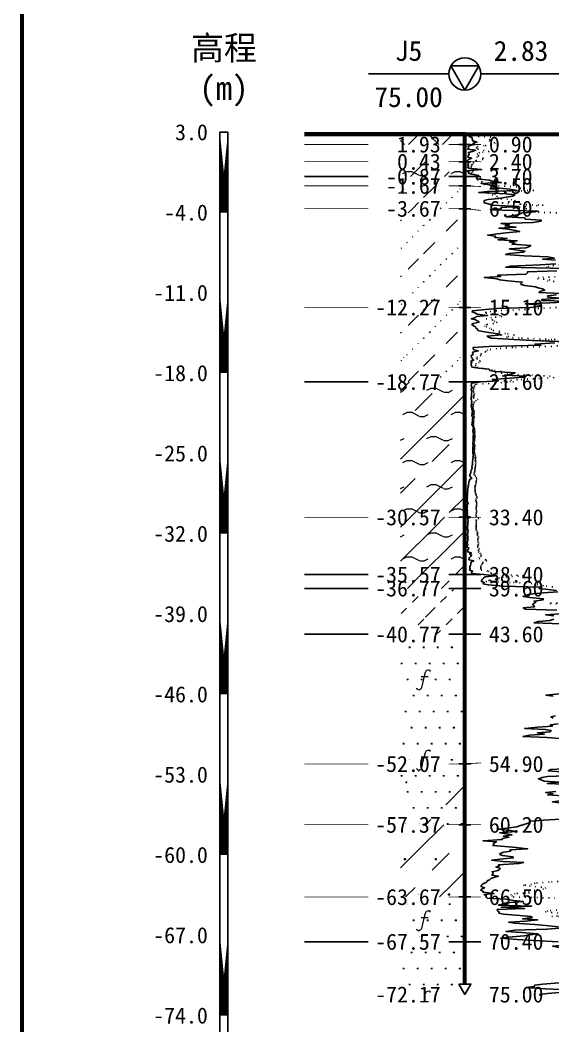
# Model space of a CAD drawing. Extents: x -37 to 3540, y -1485 to 297.
# Drawn here: x 488.5 to 554.8, y 106.8 to 232.1 of the extents above; entities that cross this region are included whole.
import ezdxf
from ezdxf.enums import TextEntityAlignment as Align

# ---------------------------------------------------------------- set-up
doc = ezdxf.new("R2010")
doc.units = 0
doc.linetypes.add('DOT', pattern=[6.35, 0, -6.35])
doc.layers.get('0').update_dxf_attribs({"linetype": 'CONTINUOUS'})
for name, color, linetype in [('CURVE', 200, 'CONTINUOUS'), ('FRAME', 7, 'CONTINUOUS'), ('HOLE', 41, 'CONTINUOUS'), ('RULER', 7, 'CONTINUOUS'), ('STRATUM', 241, 'CONTINUOUS')]:
    doc.layers.add(name, color=color, linetype=linetype)
doc.layers.add('HATCH', color=7, linetype='CONTINUOUS', lineweight=13)
doc.styles.add('ST', font='')
doc.styles.get('ST').set_extended_font_data('SimSun')
pattern_1 = [(45, (468.7487, 0), (-4.24264, 4.24264), [10, 0]), (45, (469.8097, -3.182), (-2.12132, 6.36396), [3, -3]), (26.565, (469.8228, -0.2536), (5.999823, 5.999812), [0.567, -12.849]), (0, (469.256, -0.2536), (0, 6), [0.567, -5.433]), (26.565, (467.1674, 0), (5.999823, 5.999812), [0.567, -12.849]), (0, (467.6745, 0.2536), (0, 6), [0.567, -5.433]), (153.435, (469.2558, -0.2536), (-5.999818, -5e-06), [1.134, -12.2826]), (26.565, (472.8228, 2.7464), (5.999823, 5.999812), [0.567, -12.849]), (0, (472.256, 2.7464), (0, 6), [0.567, -5.433]), (26.565, (470.1674, 3), (5.999823, 5.999812), [0.567, -12.849]), (0, (470.6745, 3.2536), (0, 6), [0.567, -5.433]), (153.435, (472.2558, 2.7464), (-5.999818, -5e-06), [1.134, -12.2826])]
pattern_2 = [(45, (468.7487, 0), (-7e-07, 6.99998), [1.97196, -7.92754]), (45, (471.5615, 2.829), (-7e-07, 6.99998), [1.99367, -7.90583]), (45, (473.816, 5.082), (-7e-07, 6.99998), [1.8136, -8.08588]), (26.565, (468.7487, 3.5), (7, 7), [0.0965, -15.55598]), (36.8699, (469.4487, 4.2), (7, 7), [0.19775, -34.80225]), (315, (472.2487, 6.976), (6.99998, 1e-06), [0.03305, -9.86644]), (26.565, (472.2487, 0), (7, 7), [0.14475, -15.50773]), (26.565, (472.9487, 0.7), (7, 7), [0.10528, -15.5472]), (90, (473.299, 1.05), (-7, -5e-07), [0.02877, -6.97123]), (26.565, (473.6487, 1.4), (7, 7), [0.091, -31.21394]), (36.8699, (474.3487, 2.1), (7, 7), [0.1107, -34.8893]), (45, (475.0487, 2.8), (-2e-07, 6.99998), [0.10911, -9.79038]), (315, (475.663, 3.548), (6.99998, 1e-06), [0.03305, -9.86644]), (36.8699, (470.1487, 4.9), (7, 7), [0.10224, -34.89776]), (53.1301, (470.8487, 5.6), (14, 21), [0.13438, -34.86562]), (53.1301, (471.5487, 6.3), (14, 21), [0.12625, -34.87375])]
pattern_3 = [(45, (468.7487, 0), (-4.24264, 4.24264), [10, 0]), (45, (469.8097, -3.182), (-2.12132, 6.36396), [3, -3])]
pattern_4 = [(82.875, (467.914, -1.206), (0.000369, 10.0001764), [0.0893, -80.5337]), (143.13, (468.015, -1.2818), (-29.999964, 20.000054), [0.12627, -49.87373]), (172.875, (468.1923, -1.304), (-70.000246, 9.99966), [0.17857, -80.44443]), (206.565, (468.3707, -1.2147), (-9.9997, -9.99969), [0.19954, -22.16046]), (243.435, (468.46, -1.0363), (9e-06, -9.9997), [0.19954, -22.16146]), (255.964, (468.5493, -0.679), (-0.0002, -9.9995), [0.36813, -40.86287]), (255.964, (468.8593, 0.561), (-0.0002, -9.9995), [1.2784, -39.9526]), (255.964, (468.9278, 0.835), (-0.0002, -9.9995), [0.28235, -40.94865]), (216.87, (469.118, 1.0892), (-9.999982, -10.000018), [0.12627, -49.87373]), (243.435, (469.017, 1.0135), (9e-06, -9.9997), [0.19954, -22.16146]), (206.565, (469.2965, 1.1785), (-9.9997, -9.99969), [0.19954, -22.16046]), (172.875, (469.4737, 1.1563), (-70.000246, 9.99966), [0.17857, -80.44443]), (143.13, (469.5747, 1.0806), (-29.999964, 20.000054), [0.12627, -49.87373]), (82.875, (469.5636, 0.992), (0.000369, 10.000176), [0.0893, -80.5337]), (0, (468.419, 0.34), (0, 10), [0.89286, -9.10714]), (0, (468.7737, 0), (1, 2), [0, -1.75]), (0, (468.7487, 0.025), (1, 2), [0, -1.75]), (0, (468.7487, 0), (1, 2), [0, -1.75]), (0, (468.7237, 0), (1, 2), [0, -1.75]), (0, (468.7487, -0.025), (1, 2), [0, -1.75])]

# ---------------------------------------------------------------- blocks, each defined once
blk = doc.blocks.new('H_cpt_hole')
for p, q in [((-1.73, 1), (1.73, 1)), ((0, -2), (-1.73, 1)), ((1.73, 1), (0, -2))]:
    blk.add_line(p, q)
blk.add_circle((0, 0), 2)

msp = doc.modelspace()

# ---------------------------------------------------------------- hatches: boundary and pattern name
at = {"layer": 'HATCH'}
h = msp.add_hatch(dxfattribs=at)
h.set_pattern_fill('STT', color=50, style=0)
h.set_pattern_definition([(45, (468.7487, 0), (-2.12132, 2.12132), [10, 0]), (135, (468.7487, 0), (-2.12132, -2.12132), [10, 0])])
h.paths.add_polyline_path([(543.88, 217.9), (535.88, 217.9), (535.88, 216.62), (543.88, 216.62)])
h.paths.add_polyline_path([(534.67, 215.13), (541.37, 215.13), (541.37, 218.06), (534.67, 218.06)], flags=9)
h = msp.add_hatch(dxfattribs=at)
h.set_pattern_fill('YNFNT', color=251, style=0)
h.set_pattern_definition(pattern_1)
h.paths.add_polyline_path([(543.88, 214.47), (535.88, 214.47), (535.88, 212.62), (543.88, 212.62)])
h.paths.add_polyline_path([(533.24, 211.13), (541.37, 211.13), (541.37, 214.06), (533.24, 214.06)], flags=9)
h.paths.add_polyline_path([(534.67, 212.99), (541.37, 212.99), (541.37, 215.92), (534.67, 215.92)], flags=9)
h = msp.add_hatch(dxfattribs=at)
h.set_pattern_fill('SZFT', color=52, style=0)
h.set_pattern_definition(pattern_2)
h.paths.add_polyline_path([(543.88, 211.47), (535.88, 211.47), (535.88, 208.62), (543.88, 208.62)])
h.paths.add_polyline_path([(533.24, 207.13), (541.37, 207.13), (541.37, 210.06), (533.24, 210.06)], flags=9)
h.paths.add_polyline_path([(533.24, 209.99), (541.37, 209.99), (541.37, 212.92), (533.24, 212.92)], flags=9)
h = msp.add_hatch(dxfattribs=at)
h.set_pattern_fill('SZFT', color=52, style=0)
h.set_pattern_definition(pattern_2)
h.paths.add_polyline_path([(543.88, 208.62), (535.88, 208.62), (535.88, 196.33), (543.88, 196.33)])
h.paths.add_polyline_path([(531.81, 194.85), (541.37, 194.85), (541.37, 197.76), (531.81, 197.76)], flags=9)
h.paths.add_polyline_path([(533.24, 207.13), (541.37, 207.13), (541.37, 210.06), (533.24, 210.06)], flags=9)
h = msp.add_hatch(dxfattribs=at)
h.set_pattern_fill('SZFT', color=52, style=0)
h.set_pattern_definition(pattern_2)
h.paths.add_polyline_path([(543.88, 196.33), (535.88, 196.33), (535.88, 187.05), (543.88, 187.05)])
h.paths.add_polyline_path([(531.81, 185.56), (541.37, 185.56), (541.37, 188.49), (531.81, 188.49)], flags=9)
h.paths.add_polyline_path([(531.81, 194.85), (541.37, 194.85), (541.37, 197.76), (531.81, 197.76)], flags=9)
h = msp.add_hatch(dxfattribs=at)
h.set_pattern_fill('YNFNT', color=251, style=0)
h.set_pattern_definition(pattern_1)
h.paths.add_polyline_path([(543.88, 187.05), (535.88, 187.05), (535.88, 170.19), (543.88, 170.19)])
h.paths.add_polyline_path([(531.81, 168.7), (541.37, 168.7), (541.37, 171.63), (531.81, 171.63)], flags=9)
h.paths.add_polyline_path([(531.81, 185.56), (541.37, 185.56), (541.37, 188.49), (531.81, 188.49)], flags=9)
h = msp.add_hatch(dxfattribs=at)
h.set_pattern_fill('YNNT', color=251, style=0)
h.set_pattern_definition([(45, (468.7487, 0), (-2.12132, 2.12132), [10, 0]), (26.565, (469.8228, -0.2536), (5.999823, 5.999812), [0.567, -12.849]), (0, (469.256, -0.2536), (0, 6), [0.567, -5.433]), (26.565, (467.1674, 0), (5.999823, 5.999812), [0.567, -12.849]), (0, (467.6745, 0.2536), (0, 6), [0.567, -5.433]), (153.435, (469.2558, -0.2536), (-5.999818, -5e-06), [1.134, -12.2826]), (26.565, (472.8228, 2.7464), (5.999823, 5.999812), [0.567, -12.849]), (0, (472.256, 2.7464), (0, 6), [0.567, -5.433]), (26.565, (470.1674, 3), (5.999823, 5.999812), [0.567, -12.849]), (0, (470.6745, 3.2536), (0, 6), [0.567, -5.433]), (153.435, (472.2558, 2.7464), (-5.999818, -5e-06), [1.134, -12.2826])])
h.paths.add_polyline_path([(543.88, 170.19), (535.88, 170.19), (535.88, 163.05), (543.88, 163.05)])
h.paths.add_polyline_path([(531.81, 161.56), (541.37, 161.56), (541.37, 164.49), (531.81, 164.49)], flags=9)
h.paths.add_polyline_path([(531.81, 168.7), (541.37, 168.7), (541.37, 171.63), (531.81, 171.63)], flags=9)
h = msp.add_hatch(dxfattribs=at)
h.set_pattern_fill('FZNT', color=32, style=0)
h.set_pattern_definition(pattern_3)
h.paths.add_polyline_path([(543.88, 163.05), (535.88, 163.05), (535.88, 161.33), (543.88, 161.33)])
h.paths.add_polyline_path([(531.81, 159.84), (541.37, 159.84), (541.37, 162.78), (531.81, 162.78)], flags=9)
h.paths.add_polyline_path([(531.81, 161.56), (541.37, 161.56), (541.37, 164.49), (531.81, 164.49)], flags=9)
h = msp.add_hatch(dxfattribs=at)
h.set_pattern_fill('NZFT', color=52, style=0)
h.set_pattern_definition([(45, (468.7487, 0), (-6e-07, 6.99998), [0.9473, -8.9522]), (45, (470.1487, 1.4), (-6e-07, 6.99998), [0.9869, -8.9126]), (45, (471.5487, 2.8), (-6e-07, 6.99998), [1.06018, -8.8393]), (45, (472.9487, 4.2), (-6e-07, 6.99998), [0.94918, -8.95032]), (45, (474.3487, 5.6), (-6e-07, 6.99998), [1.0365, -8.863]), (45, (472.2487, 0), (-6e-07, 6.99998), [1.01335, -8.88615]), (45, (473.6487, 1.4), (-6e-07, 6.99998), [1.07896, -12.12037]), (45, (475.0487, 2.8), (-6e-07, 6.99998), [0.99882, -8.90067]), (45, (469.4487, 4.2), (-4e-07, 6.99998), [1.05533, -8.84416]), (45, (470.8487, 5.6), (-4e-07, 6.99998), [1.0365, -8.863])])
h.paths.add_polyline_path([(543.88, 161.33), (535.88, 161.33), (535.88, 155.62), (543.88, 155.62)])
h.paths.add_polyline_path([(531.81, 154.13), (541.37, 154.13), (541.37, 157.06), (531.81, 157.06)], flags=9)
h.paths.add_polyline_path([(531.81, 159.84), (541.37, 159.84), (541.37, 162.78), (531.81, 162.78)], flags=9)
h = msp.add_hatch(dxfattribs=at)
h.set_pattern_fill('FS', color=142, style=0)
h.set_pattern_definition(pattern_4)
h.paths.add_polyline_path([(543.88, 155.62), (535.88, 155.62), (535.88, 139.47), (543.88, 139.47)])
h.paths.add_polyline_path([(531.81, 137.99), (541.37, 137.99), (541.37, 140.92), (531.81, 140.92)], flags=9)
h.paths.add_polyline_path([(531.81, 154.13), (541.37, 154.13), (541.37, 157.06), (531.81, 157.06)], flags=9)
h = msp.add_hatch(dxfattribs=at)
h.set_pattern_fill('FS', color=142, style=0)
h.set_pattern_definition(pattern_4)
h.paths.add_polyline_path([(543.88, 139.47), (535.88, 139.47), (535.88, 131.9), (543.88, 131.9)])
h.paths.add_polyline_path([(531.81, 130.41), (541.37, 130.41), (541.37, 133.35), (531.81, 133.35)], flags=9)
h.paths.add_polyline_path([(531.81, 137.99), (541.37, 137.99), (541.37, 140.92), (531.81, 140.92)], flags=9)
h = msp.add_hatch(dxfattribs=at)
h.set_pattern_fill('SZFT', color=142, scale=2.2, style=0)
h.set_pattern_definition([(45, (468.749, 0), (-2e-06, 15.39996), [4.3383, -17.4406]), (45, (474.937, 6.223), (-2e-06, 15.4), [4.3861, -17.3928]), (45, (479.897, 11.181), (-2e-06, 15.4), [3.99, -17.789]), (26.565, (468.749, 7.7), (15.4, 15.4), [0.2123, -34.2231]), (36.87, (470.2887, 9.24), (15.4, 15.4), [0.435, -76.565]), (315, (476.449, 15.347), (15.4, 3e-06), [0.0727, -21.7062]), (26.565, (476.449, 0), (15.4, 15.4), [0.3184, -34.117]), (26.565, (477.989, 1.54), (15.4, 15.4), [0.2316, -34.2038]), (90, (478.759, 2.31), (-15.4, -1e-06), [0.0633, -15.3367]), (26.565, (479.529, 3.08), (15.4, 15.4), [0.2002, -68.6707]), (36.87, (481.0687, 4.62), (15.4, 15.4), [0.2435, -76.7565]), (45, (482.609, 6.16), (-5e-07, 15.4), [0.24, -21.5388]), (315, (483.96, 7.805), (15.4, 3e-06), [0.0727, -21.7062]), (36.87, (471.8287, 10.78), (15.4, 15.4), [0.2249, -76.7751]), (53.13, (473.3687, 12.32), (30.8, 46.2), [0.2956, -76.7044]), (53.13, (474.9087, 13.86), (30.8, 46.2), [0.2777, -76.7223])])
h.paths.add_polyline_path([(543.88, 139.47), (535.88, 139.47), (535.88, 131.9), (543.88, 131.9)])
h.paths.add_polyline_path([(531.81, 130.41), (541.37, 130.41), (541.37, 133.35), (531.81, 133.35)], flags=9)
h.paths.add_polyline_path([(531.81, 137.99), (541.37, 137.99), (541.37, 140.92), (531.81, 140.92)], flags=9)
h = msp.add_hatch(dxfattribs=at)
h.set_pattern_fill('FZNT', color=32, style=0)
h.set_pattern_definition(pattern_3)
h.paths.add_polyline_path([(543.88, 131.9), (535.88, 131.9), (535.88, 122.9), (543.88, 122.9)])
h.paths.add_polyline_path([(531.81, 121.41), (541.37, 121.41), (541.37, 124.35), (531.81, 124.35)], flags=9)
h.paths.add_polyline_path([(531.81, 130.41), (541.37, 130.41), (541.37, 133.35), (531.81, 133.35)], flags=9)
h = msp.add_hatch(dxfattribs=at)
h.set_pattern_fill('FS', color=32, scale=2.2, style=0)
h.set_pattern_definition([(82.875, (466.9125, -2.6533), (0.00081, 22.00039), [0.1964, -177.1742]), (143.13, (467.1348, -2.82), (-65.99992, 44.00012), [0.2778, -109.7222]), (172.875, (467.5246, -2.8687), (-154.00054, 21.999253), [0.3929, -176.9777]), (206.565, (467.917, -2.672), (-21.99935, -21.9993), [0.439, -48.753]), (243.435, (468.114, -2.28), (2e-05, -21.99933), [0.439, -48.7552]), (255.964, (468.31, -1.494), (-0.00044, -21.9989), [0.8099, -89.8983]), (255.964, (468.992, 1.2344), (-0.00044, -21.9989), [2.8124, -87.8958]), (255.964, (469.1427, 1.837), (-0.00044, -21.9989), [0.6212, -90.087]), (216.87, (469.5613, 2.3963), (-21.99996, -22.00004), [0.2778, -109.7222]), (243.435, (469.339, 2.23), (2e-05, -21.9993), [0.439, -48.7552]), (206.565, (469.954, 2.593), (-21.99935, -21.9993), [0.439, -48.753]), (172.875, (470.3437, 2.544), (-154.00054, 21.999253), [0.3929, -176.9777]), (143.13, (470.566, 2.3772), (-65.99992, 44.00012), [0.2778, -109.7222]), (82.875, (470.5416, 2.1823), (0.00081, 22.00039), [0.1964, -177.1742]), (0, (468.023, 0.748), (0, 22), [1.9643, -20.0357]), (0, (468.8037, 0), (2.2, 4.4), [0, -3.85]), (0, (468.7487, 0.055), (2.2, 4.4), [0, -3.85]), (0, (468.7487, 0), (2.2, 4.4), [0, -3.85]), (0, (468.6937, 0), (2.2, 4.4), [0, -3.85]), (0, (468.7487, -0.055), (2.2, 4.4), [0, -3.85])])
h.paths.add_polyline_path([(543.88, 131.9), (535.88, 131.9), (535.88, 122.9), (543.88, 122.9)])
h.paths.add_polyline_path([(531.81, 121.41), (541.37, 121.41), (541.37, 124.35), (531.81, 124.35)], flags=9)
h.paths.add_polyline_path([(531.81, 130.41), (541.37, 130.41), (541.37, 133.35), (531.81, 133.35)], flags=9)
h = msp.add_hatch(dxfattribs=at)
h.set_pattern_fill('FS', color=142, style=0)
h.set_pattern_definition(pattern_4)
h.paths.add_polyline_path([(543.88, 122.9), (535.88, 122.9), (535.88, 117.33), (543.88, 117.33)])
h.paths.add_polyline_path([(531.81, 115.84), (541.37, 115.84), (541.37, 118.78), (531.81, 118.78)], flags=9)
h.paths.add_polyline_path([(531.81, 121.41), (541.37, 121.41), (541.37, 124.35), (531.81, 124.35)], flags=9)
h = msp.add_hatch(dxfattribs=at)
h.set_pattern_fill('FS', color=142, style=0)
h.set_pattern_definition(pattern_4)
h.paths.add_polyline_path([(543.88, 117.33), (535.88, 117.33), (535.88, 110.76), (543.88, 110.76), (543.13, 112.06), (543.88, 112.06)])
h.paths.add_polyline_path([(531.81, 109.27), (541.37, 109.27), (541.37, 112.19), (531.81, 112.19)], flags=9)
h.paths.add_polyline_path([(531.81, 115.84), (541.37, 115.84), (541.37, 118.78), (531.81, 118.78)], flags=9)

# ---------------------------------------------------------------- linework, layer by layer
at = {"layer": 'CURVE', "color": 30, "linetype": 'Continuous'}
for points in [[(544.37, 217.62), (544.78, 217.47), (544.8, 217.33), (544.85, 217.19), (544.87, 217.05), (545.39, 216.9), (544.89, 216.76), (545.14, 216.62), (544.56, 216.47), (544.26, 216.33), (544.37, 216.19), (544.22, 216.05), (545.25, 215.9), (544.8, 215.76), (544.33, 215.62), (544.43, 215.47), (544.39, 215.33), (544.31, 215.19), (544.24, 215.05), (544.75, 214.9), (544.34, 214.76), (544.23, 214.62), (544.26, 214.47), (544.33, 214.33), (544.35, 214.19), (544.22, 214.05), (544.37, 213.9), (544.21, 213.76), (544.55, 213.62), (545.97, 213.48), (544.18, 213.33), (544.41, 213.19), (544.31, 213.05), (544.72, 212.9), (545.61, 212.76), (545.56, 212.62), (545.34, 212.48), (545.37, 212.33), (546.94, 212.19), (547.27, 212.05), (548.43, 211.9), (545.9, 211.76), (546.74, 211.62), (547.63, 211.47), (547.19, 211.33), (548.23, 211.19), (549.5, 211.05), (550.39, 210.9), (546.69, 210.76), (545.6, 210.62), (549.02, 210.48), (550.11, 210.33), (549.88, 210.19), (549.02, 210.05), (548.1, 209.9), (546.79, 209.76), (546.3, 209.62), (546.29, 209.47), (546.35, 209.33), (546.94, 209.19), (547.37, 209.05), (550.58, 208.9), (548.4, 208.76), (548.42, 208.62), (547.07, 208.48), (552.98, 208.33), (552.22, 208.19), (550.95, 208.05), (550.6, 207.9), (549.9, 207.76), (548.99, 207.62), (551.33, 207.47), (551.43, 207.33), (553.4, 207.19), (553.37, 207.05), (552.39, 206.9), (548.4, 206.76), (549.42, 206.62), (548.9, 206.47), (550.25, 206.33), (548.12, 206.19), (549.24, 206.05), (550.22, 205.9), (550.72, 205.76), (549.03, 205.62), (547.96, 205.48), (546.74, 205.33), (547.71, 205.19), (547.6, 205.05), (549.14, 204.9), (548.03, 204.76), (550.4, 204.62), (549.43, 204.48), (550.14, 204.33), (549.76, 204.19), (552.1, 204.05), (551.94, 203.9), (551.48, 203.76), (549.43, 203.62), (550.46, 203.47), (551.36, 203.33), (551.13, 203.19), (549.42, 203.05), (548.95, 202.9), (551.26, 202.76), (554.22, 202.62), (555.03, 202.47), (553.57, 202.33), (555.19, 202.19)], [(555.21, 201.76), (553.27, 201.62), (549.56, 201.47), (548.97, 201.33), (556.41, 201.19)], [(555.32, 200.9), (551.69, 200.76), (551.69, 200.62), (551.54, 200.48), (547.97, 200.33), (548.34, 200.19), (546.31, 200.05), (547.88, 199.9), (548.24, 199.76), (549.22, 199.62), (551.04, 199.48), (550.87, 199.33), (550.89, 199.19), (551.36, 199.05), (552.7, 198.9), (553, 198.76), (553.56, 198.62), (553.84, 198.47), (553.29, 198.33), (553.1, 198.19), (555.87, 198.05)], [(555.3, 197.9), (554.18, 197.76), (554.21, 197.62), (555.75, 197.47), (553.46, 197.33), (553.5, 197.19), (557.87, 197.05), (554.46, 196.9), (551.42, 196.76), (553.35, 196.62), (553.45, 196.47), (552.07, 196.33), (547.86, 196.19), (546.45, 196.05), (544.83, 195.9), (544.79, 195.76), (545.23, 195.62), (545.41, 195.48), (546.71, 195.33), (545.32, 195.19), (545.23, 195.05), (544.69, 194.9), (545.23, 194.76), (545.49, 194.62), (545.66, 194.48), (544.91, 194.33), (544.75, 194.19), (544.96, 194.05), (545.21, 193.9), (545.26, 193.76), (545.47, 193.62), (545.49, 193.47), (546.14, 193.33), (546.89, 193.19), (547.97, 193.05), (548.46, 192.9), (546.65, 192.76), (546.77, 192.62), (547.21, 192.48), (549.99, 192.33), (552.25, 192.19), (556.43, 192.05)], [(555.08, 191.9), (552.64, 191.76), (553.35, 191.62), (546.89, 191.47), (544.91, 191.33), (544.91, 191.19), (545, 191.05), (545.58, 190.9), (544.84, 190.76), (544.89, 190.62), (544.93, 190.47), (544.68, 190.33), (544.69, 190.19), (544.78, 190.05), (544.8, 189.9), (545, 189.76), (544.63, 189.62), (544.74, 189.48), (544.69, 189.33), (544.66, 189.19), (544.71, 189.05), (544.76, 188.9), (545.63, 188.76), (546.9, 188.62), (547, 188.47), (547.59, 188.33), (550.15, 188.19), (549.85, 188.05), (548.94, 187.9), (551.49, 187.76), (551.16, 187.62), (549, 187.48), (547.29, 187.33), (548.07, 187.19), (545.92, 187.05), (544.75, 186.9), (544.72, 186.76), (544.69, 186.62), (544.7, 186.47), (544.8, 186.33), (544.68, 186.19), (544.66, 186.05), (544.76, 185.9), (544.75, 185.76), (544.73, 185.62), (544.72, 185.47), (544.7, 185.33), (544.7, 185.19), (544.69, 185.05), (544.66, 184.9), (544.73, 184.76), (544.75, 184.62), (544.73, 184.48), (544.75, 184.33), (544.68, 184.19), (544.69, 184.05), (544.7, 183.9), (544.74, 183.76), (544.75, 183.62), (544.83, 183.47), (544.82, 183.33), (544.78, 183.19), (544.8, 183.05), (544.77, 182.9), (544.77, 182.76), (544.92, 182.62), (544.82, 182.48), (544.83, 182.33), (544.82, 182.19), (544.8, 182.05), (544.79, 181.9), (544.77, 181.76), (544.84, 181.62), (544.88, 181.47), (545.03, 181.33), (544.88, 181.19), (544.96, 181.05), (544.89, 180.9), (544.93, 180.76), (544.96, 180.62), (544.97, 180.47), (544.93, 180.33), (544.91, 180.19), (544.93, 180.05), (544.92, 179.9), (544.91, 179.76), (544.91, 179.62), (544.88, 179.48), (544.89, 179.33), (544.94, 179.19), (544.9, 179.05), (544.86, 178.9), (544.87, 178.76), (544.88, 178.62), (544.89, 178.47), (544.88, 178.33), (544.88, 178.19), (544.93, 178.05), (544.96, 177.9), (544.88, 177.76), (544.98, 177.62), (544.87, 177.48), (544.88, 177.33), (544.84, 177.19), (544.85, 177.05), (544.84, 176.9), (544.82, 176.76), (544.81, 176.62), (544.74, 176.47), (544.78, 176.33), (544.76, 176.19), (544.69, 176.05), (544.61, 175.9), (544.61, 175.76), (544.6, 175.62), (544.5, 175.47), (544.5, 175.33), (544.65, 175.19), (544.77, 175.05), (544.5, 174.9), (544.47, 174.76), (544.4, 174.62), (544.38, 174.48), (544.34, 174.33), (544.32, 174.19), (544.28, 174.05), (544.29, 173.9), (544.24, 173.76), (544.22, 173.62), (544.27, 173.47), (544.21, 173.33), (544.21, 173.19), (544.23, 173.05), (544.21, 172.9), (544.19, 172.76), (544.21, 172.62), (544.16, 172.48), (544.18, 172.33), (544.23, 172.19), (544.19, 172.05), (544.3, 171.9), (544.21, 171.76), (544.18, 171.62), (544.22, 171.47), (544.14, 171.33), (544.18, 171.19), (544.2, 171.05), (544.18, 170.9), (544.2, 170.76), (544.22, 170.62), (544.15, 170.47), (544.21, 170.33), (544.56, 170.19), (544.27, 170.05), (544.25, 169.9), (544.29, 169.76), (544.26, 169.62), (544.26, 169.47), (544.25, 169.33), (544.26, 169.19), (544.22, 169.05), (544.23, 168.9), (544.22, 168.76), (544.27, 168.62), (544.28, 168.48), (544.24, 168.33), (544.25, 168.19), (544.2, 168.05), (544.2, 167.9), (544.28, 167.76), (544.23, 167.62), (544.29, 167.48), (544.25, 167.33), (544.23, 167.19), (544.15, 167.05), (544.21, 166.9), (544.24, 166.76), (544.18, 166.62), (544.19, 166.47), (544.42, 166.33), (544.24, 166.19), (544.26, 166.05), (544.2, 165.9), (544.7, 165.76), (544.48, 165.62), (544.73, 165.47), (544.62, 165.33), (544.48, 165.19), (544.44, 165.05), (544.4, 164.9), (544.99, 164.76), (544.71, 164.62), (544.64, 164.47), (544.61, 164.33), (544.58, 164.19), (544.49, 164.05), (544.51, 163.9), (544.56, 163.76), (544.48, 163.62), (544.85, 163.48), (544.72, 163.33), (544.75, 163.19), (546.2, 163.05), (547.69, 162.9), (546.4, 162.76), (546.19, 162.62), (546.09, 162.48), (545.97, 162.33), (545.97, 162.19), (546.3, 162.05), (546.14, 161.9), (546.81, 161.76), (548.65, 161.62), (553.27, 161.47), (553.11, 161.33), (554.27, 161.19), (555.29, 161.05)], [(555.45, 160.9), (553.69, 160.76), (551.99, 160.62), (551.6, 160.47), (551.13, 160.33), (551.98, 160.19), (553.65, 160.05), (553.63, 159.9), (552.5, 159.76), (552.73, 159.62), (552.47, 159.47), (552.32, 159.33), (552.44, 159.19), (552.57, 159.05), (551.16, 158.9), (551.4, 158.76), (555.36, 158.62)], [(556.34, 158.19), (553.95, 158.05), (554.98, 157.9)], [(554.95, 157.48), (554.46, 157.33), (553.07, 157.19), (552.51, 157.05), (555.87, 156.9)], [(555.64, 148.19), (553.99, 148.05), (554.87, 147.9)], [(555.18, 145.47), (554.6, 145.33), (554.89, 145.19)], [(555.49, 144.47), (554.55, 144.33), (554.79, 144.19), (552.94, 144.05), (551.34, 143.9), (553.9, 143.76), (554.62, 143.62), (554.49, 143.48), (552.92, 143.33), (553.8, 143.19), (551.95, 143.05), (551.12, 142.9), (554.14, 142.76), (555.73, 142.62)], [(557.41, 138.05), (554.18, 137.9), (553.53, 137.76), (553.04, 137.62), (553.39, 137.48), (553.76, 137.33), (555.71, 137.19), (554.14, 137.05), (557.22, 136.9)], [(557, 138.9), (554.59, 138.76), (554.28, 138.62), (555.9, 138.48)], [(555.22, 136.05), (553.95, 135.9), (554.85, 135.76), (554.21, 135.62), (556.66, 135.47)], [(556, 134.9), (554.8, 134.76), (555.75, 134.62)], [(556.49, 132.62), (553.68, 132.48), (552.07, 132.33), (552.01, 132.19), (551.65, 132.05), (551.09, 131.9), (550.67, 131.76), (550.36, 131.62), (549.06, 131.47), (548.1, 131.33), (549.58, 131.19), (550.22, 131.05), (548.24, 130.9), (549.07, 130.76), (549.75, 130.62), (548.67, 130.47), (549.37, 130.33), (548.58, 130.19), (548.52, 130.05), (546.16, 129.9), (547.82, 129.76), (547.51, 129.62), (547.48, 129.47), (547.39, 129.33), (548.85, 129.19), (550.29, 129.05), (551.7, 128.9), (549.5, 128.76), (549.6, 128.62), (548.73, 128.48), (548.27, 128.33), (548.25, 128.19), (548.59, 128.05), (549.86, 127.9), (549.92, 127.76), (548.28, 127.62), (547.21, 127.48), (548.6, 127.33), (551.21, 127.19), (550.62, 127.05), (548.07, 126.9), (548.21, 126.76), (547.75, 126.62), (548.27, 126.47), (548.18, 126.33), (547.98, 126.19), (547.28, 126.05), (547.44, 125.9), (547.33, 125.76), (547.25, 125.62), (548.07, 125.48), (547.5, 125.33), (547.13, 125.19), (546.97, 125.05), (546.67, 124.9), (546.61, 124.76), (546.28, 124.62), (546.05, 124.47), (545.9, 124.33), (545.91, 124.19), (546.34, 124.05), (545.99, 123.9), (545.85, 123.76), (546.15, 123.62), (546.15, 123.48), (547.51, 123.33), (546.28, 123.19), (546.58, 123.05), (546.49, 122.9), (546.67, 122.76), (549.02, 122.62), (549.96, 122.47), (551.16, 122.33), (549.08, 122.19), (548.61, 122.05), (548.06, 121.9), (552.2, 121.76), (548.43, 121.62), (551.35, 121.47), (547.89, 121.33), (547.96, 121.19), (548.15, 121.05), (548.13, 120.9), (548.7, 120.76), (550.24, 120.62), (552.17, 120.48), (552.23, 120.33), (551.08, 120.19), (552.96, 120.05), (551.45, 119.9), (549.36, 119.76), (550.04, 119.62), (552.6, 119.47), (553.91, 119.33), (555.55, 119.19)], [(556.2, 119.05), (554.1, 118.9), (550.07, 118.76), (549.03, 118.62), (551, 118.48), (552.98, 118.33), (552.01, 118.19), (551.29, 118.05), (549.29, 117.9), (548.34, 117.76), (550.41, 117.62), (552.48, 117.47), (555.5, 117.33)], [(556.14, 116.9), (554.82, 116.76), (555.65, 116.62)], [(555.63, 112.19), (553.59, 112.05), (552.57, 111.9), (552.55, 111.76), (551.54, 111.62), (553.88, 111.47), (556.82, 111.33)], [(556.2, 111.05), (554.16, 110.9), (553.2, 110.76), (553.33, 110.62)]]:
    msp.add_lwpolyline(points, dxfattribs=at)
at = {"layer": 'CURVE', "color": 100, "linetype": 'DOT', "ltscale": 0.1}
for points in [[(545.56, 217.62), (547.64, 217.47), (546.95, 217.33), (547.06, 217.19), (546.91, 217.05), (547.52, 216.9), (547.67, 216.76), (547.25, 216.62), (546.29, 216.47), (545.33, 216.33), (545.34, 216.19), (545.48, 216.05), (546.19, 215.9), (546.9, 215.76), (545.73, 215.62), (545.43, 215.47), (545.59, 215.33), (545.61, 215.19), (545.37, 215.05), (546.2, 214.9), (546.12, 214.76), (545.31, 214.62), (544.96, 214.47), (545, 214.33), (544.79, 214.19), (544.77, 214.05), (544.71, 213.9), (544.61, 213.76), (545.31, 213.62), (544.83, 213.48), (544.92, 213.33), (544.85, 213.19), (544.63, 213.05), (544.92, 212.9), (545.32, 212.76), (545.45, 212.62), (545.86, 212.48), (545.75, 212.33), (545.45, 212.19), (546.06, 212.05), (545.9, 211.9), (546.32, 211.76), (546.24, 211.62), (548.06, 211.47), (550.56, 211.33), (550.78, 211.19), (551.18, 211.05), (552.47, 210.9), (547.59, 210.76), (546.08, 210.62), (547.71, 210.48), (547.3, 210.33), (547.84, 210.19), (548.04, 210.05), (547.65, 209.9), (549.65, 209.76), (550.18, 209.62), (549.37, 209.47), (548.49, 209.33), (550.78, 209.19), (553.63, 209.05), (551.51, 208.9), (549.89, 208.76), (551.51, 208.62), (552.11, 208.48), (551.86, 208.33), (553.02, 208.19), (556.51, 208.05)], [(555.69, 201.62), (554.34, 201.47), (554.04, 201.33), (555, 201.19)], [(556.62, 200.19), (553.16, 200.05), (552.92, 199.9), (554.46, 199.76), (554.17, 199.62), (556.01, 199.48)], [(556.02, 196.33), (552.63, 196.19), (551.43, 196.05), (547.86, 195.9), (546.49, 195.76), (546.51, 195.62), (547.48, 195.48), (548.22, 195.33), (548.5, 195.19), (547.2, 195.05), (546.52, 194.9), (547.32, 194.76), (547.54, 194.62), (547.89, 194.48), (547.48, 194.33), (546.63, 194.19), (546.32, 194.05), (546.54, 193.9), (546.97, 193.76), (547.17, 193.62), (547.39, 193.47), (548.21, 193.33), (548.13, 193.19), (549.2, 193.05), (550.08, 192.9), (549.35, 192.76), (549.08, 192.62), (550.96, 192.48), (555.12, 192.33), (553.24, 192.19), (556.57, 192.05)], [(556.18, 191.62), (554.7, 191.47), (549.84, 191.33), (547.87, 191.19), (546.75, 191.05), (546.54, 190.9), (546.45, 190.76), (545.95, 190.62), (545.91, 190.47), (545.88, 190.33), (545.45, 190.19), (545.33, 190.05), (545.36, 189.9), (545.72, 189.76), (545.85, 189.62), (545.67, 189.48), (545.24, 189.33), (545.31, 189.19), (545.14, 189.05), (545.36, 188.9), (546.09, 188.76), (546.49, 188.62), (547.57, 188.47), (548.49, 188.33), (547.68, 188.19), (549.74, 188.05), (551.49, 187.9), (554.91, 187.76)], [(555.73, 187.62), (553.2, 187.48), (550.43, 187.33), (548.75, 187.19), (549.95, 187.05), (547.63, 186.9), (545.23, 186.76), (545.1, 186.62), (545.07, 186.47), (545, 186.33), (544.96, 186.19), (544.91, 186.05), (544.99, 185.9), (544.96, 185.76), (545.1, 185.62), (545.03, 185.47), (545, 185.33), (544.96, 185.19), (544.94, 185.05), (545.56, 184.9), (545.31, 184.76), (545.14, 184.62), (545.06, 184.48), (544.98, 184.33), (544.94, 184.19), (544.9, 184.05), (544.88, 183.9), (544.89, 183.76), (544.91, 183.62), (545.04, 183.47), (545.03, 183.33), (545, 183.19), (545, 183.05), (544.98, 182.9), (545.02, 182.76), (545.07, 182.62), (545.02, 182.48), (544.95, 182.33), (544.97, 182.19), (544.97, 182.05), (544.94, 181.9), (544.95, 181.76), (544.95, 181.62), (544.94, 181.47), (545.06, 181.33), (545.1, 181.19), (545.11, 181.05), (545.09, 180.9), (545.13, 180.76), (545.1, 180.62), (545.14, 180.47), (545.14, 180.33), (545.13, 180.19), (545.1, 180.05), (545.09, 179.9), (545.09, 179.76), (545.08, 179.62), (545.04, 179.48), (545.03, 179.33), (545.15, 179.19), (545.07, 179.05), (545.08, 178.9), (545.09, 178.76), (545.09, 178.62), (545.04, 178.47), (545.06, 178.33), (545.07, 178.19), (545.11, 178.05), (545.19, 177.9), (545.2, 177.76), (545.21, 177.62), (545.22, 177.48), (545.19, 177.33), (545.22, 177.19), (545.24, 177.05), (545.22, 176.9), (545.24, 176.76), (545.22, 176.62), (545.19, 176.47), (545.17, 176.33), (545.16, 176.19), (545.12, 176.05), (545.11, 175.9), (545.07, 175.76), (545.02, 175.62), (545.09, 175.47), (545.17, 175.33), (545.32, 175.19), (545.31, 175.05), (545.42, 174.9), (545.3, 174.76), (545.31, 174.62), (545.28, 174.48), (545.24, 174.33), (545.17, 174.19), (545.17, 174.05), (545.15, 173.9), (545.11, 173.76), (545.17, 173.62), (545.15, 173.47), (545.19, 173.33), (545.21, 173.19), (545.27, 173.05), (545.29, 172.9), (545.4, 172.76), (545.36, 172.62), (545.3, 172.48), (545.25, 172.33), (545.28, 172.19), (545.33, 172.05), (545.4, 171.9), (545.32, 171.76), (545.36, 171.62), (545.3, 171.47), (545.27, 171.33), (545.3, 171.19), (545.36, 171.05), (545.33, 170.9), (545.32, 170.76), (545.27, 170.62), (545.3, 170.47), (545.27, 170.33), (545.51, 170.19), (545.63, 170.05), (545.33, 169.9), (545.3, 169.76), (545.32, 169.62), (545.3, 169.47), (545.32, 169.33), (545.29, 169.19), (545.28, 169.05), (545.27, 168.9), (545.28, 168.76), (545.3, 168.62), (545.37, 168.48), (545.48, 168.33), (545.48, 168.19), (545.42, 168.05), (545.44, 167.9), (545.67, 167.76), (545.5, 167.62), (545.51, 167.48), (545.55, 167.33), (545.47, 167.19), (545.63, 167.05), (545.57, 166.9), (545.53, 166.76), (545.51, 166.62), (545.47, 166.47), (545.71, 166.33), (545.6, 166.19), (545.57, 166.05), (545.57, 165.9), (545.74, 165.76), (545.86, 165.62), (545.95, 165.47), (545.92, 165.33), (545.7, 165.19), (545.67, 165.05), (546.52, 164.9), (546.63, 164.76), (546.13, 164.62), (546.1, 164.47), (546.06, 164.33), (545.9, 164.19), (545.87, 164.05), (545.89, 163.9), (545.86, 163.76), (545.91, 163.62), (546.83, 163.48), (547.11, 163.33), (547.13, 163.19), (548.87, 163.05), (551.3, 162.9), (548.65, 162.76), (548.21, 162.62), (547.77, 162.48), (546.93, 162.33), (546.51, 162.19), (549.94, 162.05), (553.32, 161.9), (552.83, 161.76), (554, 161.62), (555.21, 161.47)], [(556.88, 159.62), (554.48, 159.47), (556.28, 159.33)], [(556.23, 124.9), (554.39, 124.76), (552.63, 124.62), (552.2, 124.47), (551.19, 124.33), (552.63, 124.19), (553.97, 124.05), (553.7, 123.9), (552.62, 123.76), (551.8, 123.62), (553.4, 123.48), (550.16, 123.33), (549.61, 123.19), (549.72, 123.05), (549.91, 122.9), (555.09, 122.76)], [(556.07, 121.33), (554.24, 121.19), (553.91, 121.05), (555.52, 120.9)], [(556.11, 120.62), (554.72, 120.48), (559.17, 120.33)]]:
    msp.add_lwpolyline(points, dxfattribs=at)
at = {"layer": 'FRAME', "linetype": 'Continuous', "const_width": 0.5}
msp.add_lwpolyline([(488.75, 15), (868.75, 15), (868.75, 282), (488.75, 282)], close=True, dxfattribs=at)
at = {"layer": 'HOLE', "linetype": 'Continuous'}
for points in [[(541.88, 225.4), (531.88, 225.4)], [(545.88, 225.4), (555.88, 225.4)], [(543.13, 216.62), (544.63, 216.62)], [(543.13, 214.47), (544.63, 214.47)], [(543.13, 212.62), (544.63, 212.62)], [(543.13, 211.47), (544.63, 211.47)], [(543.13, 208.62), (544.63, 208.62)], [(543.13, 196.33), (544.63, 196.33)], [(543.13, 187.05), (544.63, 187.05)], [(543.13, 170.19), (544.63, 170.19)], [(543.13, 163.05), (544.63, 163.05)], [(543.13, 161.33), (544.63, 161.33)], [(543.13, 155.62), (544.63, 155.62)], [(543.13, 139.47), (544.63, 139.47)], [(543.13, 131.9), (544.63, 131.9)], [(543.13, 122.9), (544.63, 122.9)], [(543.13, 117.33), (544.63, 117.33)]]:
    msp.add_lwpolyline(points, dxfattribs=at)
at = {"layer": 'HOLE', "linetype": 'Continuous', "const_width": 0.5}
msp.add_lwpolyline([(543.88, 217.9), (543.88, 112.06)], dxfattribs=at)
at = {"layer": 'HOLE', "linetype": 'Continuous'}
msp.add_lwpolyline([(543.13, 112.06), (544.63, 112.06), (543.88, 110.76)], close=True, dxfattribs=at)
at = {"layer": 'RULER', "linetype": 'Continuous', "const_width": 1}
for points in [[(513.88, 218.14), (513.88, 208.14)], [(513.88, 198.14), (513.88, 188.14)], [(513.88, 178.14), (513.88, 168.14)], [(513.88, 158.14), (513.88, 148.14)], [(513.88, 138.14), (513.88, 128.14)], [(513.88, 118.14), (513.88, 108.14)]]:
    msp.add_lwpolyline(points, close=True, dxfattribs=at)
at = {"layer": 'RULER', "linetype": 'Continuous'}
msp.add_lwpolyline([(513.38, 218.14), (514.38, 218.14), (514.38, 58.14), (513.38, 58.14)], close=True, dxfattribs=at)
at = {"layer": 'STRATUM', "linetype": 'Continuous'}
for points, const_width in [([(523.88, 217.9), (541.88, 217.9)], 0.5), ([(541.88, 217.9), (543.88, 217.9), (555.88, 217.87)], 0.5), ([(523.88, 216.62), (531.88, 216.62)], 0.1), ([(541.88, 216.62), (543.88, 216.62), (545.88, 216.62)], 0.1), ([(523.88, 214.47), (531.88, 214.47)], 0.1), ([(541.88, 214.47), (543.88, 214.47), (545.88, 214.47)], 0.1), ([(523.88, 212.62), (531.88, 212.62)], 0.2), ([(541.88, 212.62), (543.88, 212.62), (545.88, 212.61)], 0.2), ([(523.88, 211.47), (531.88, 211.47)], 0.1), ([(541.88, 211.47), (543.88, 211.47), (545.88, 211.38)], 0.1), ([(523.88, 208.62), (531.88, 208.62)], 0.1), ([(541.88, 208.62), (543.88, 208.62), (545.88, 208.4)], 0.1), ([(523.88, 196.33), (531.88, 196.33)], 0.1), ([(541.88, 196.33), (543.88, 196.33), (545.88, 196.33)], 0.1), ([(523.88, 187.05), (531.88, 187.05)], 0.2), ([(541.88, 187.05), (543.88, 187.05), (545.88, 187.05)], 0.2), ([(523.88, 170.19), (531.88, 170.19)], 0.1), ([(541.88, 170.19), (543.88, 170.19), (545.88, 170.18)], 0.1), ([(523.88, 163.05), (531.88, 163.05)], 0.2), ([(541.88, 163.05), (543.88, 163.05), (545.88, 163.05)], 0.2), ([(523.88, 161.33), (531.88, 161.33)], 0.2), ([(541.88, 161.33), (543.88, 161.33), (545.88, 161.33)], 0.2), ([(523.88, 155.62), (531.88, 155.62)], 0.2), ([(541.88, 155.62), (543.88, 155.62), (545.88, 155.62)], 0.2), ([(523.88, 139.47), (531.88, 139.47)], 0.1), ([(541.88, 139.47), (543.88, 139.47), (545.88, 139.6)], 0.1), ([(523.88, 131.9), (531.88, 131.9)], 0.1), ([(541.88, 131.9), (543.88, 131.9), (545.88, 131.91)], 0.1), ([(523.88, 122.9), (531.88, 122.9)], 0.1), ([(541.88, 122.9), (543.88, 122.9), (545.88, 122.9)], 0.1), ([(523.88, 117.33), (531.88, 117.33)], 0.2), ([(541.88, 117.33), (543.88, 117.33), (545.88, 117.33)], 0.2)]:
    msp.add_lwpolyline(points, dxfattribs=dict(at, const_width=const_width))

# ---------------------------------------------------------------- block references
at = {"layer": 'HOLE'}
msp.add_blockref('H_cpt_hole', (543.88, 225.4), dxfattribs=at)

# ---------------------------------------------------------------- texts
at = {"layer": 'HOLE', "style": 'ST'}
for s, p in [('J5', (536.88, 228.28)), ('2.83', (550.88, 228.28)), ('75.00', (536.88, 222.53))]:
    msp.add_text(s, height=2.5, dxfattribs=at).set_placement(p, align=Align.MIDDLE_CENTER)
for s, p in [('1.93', (540.88, 216.62)), ('0.43', (540.88, 214.47)), ('-0.87', (540.88, 212.62)), ('-1.67', (540.88, 211.47)), ('-3.67', (540.88, 208.62)), ('-12.27', (540.88, 196.33)), ('-18.77', (540.88, 187.05)), ('-30.57', (540.88, 170.19)), ('-35.57', (540.88, 163.05)), ('-36.77', (540.88, 161.33)), ('-40.77', (540.88, 155.62)), ('-52.07', (540.88, 139.47)), ('-57.37', (540.88, 131.9)), ('-63.67', (540.88, 122.9)), ('-67.57', (540.88, 117.33)), ('-72.17', (540.88, 110.76))]:
    msp.add_text(s, height=2, dxfattribs=at).set_placement(p, align=Align.MIDDLE_RIGHT)
for s, p in [('0.90', (546.88, 216.62)), ('2.40', (546.88, 214.47)), ('3.70', (546.88, 212.62)), ('4.50', (546.88, 211.47)), ('6.50', (546.88, 208.62)), ('15.10', (546.88, 196.33)), ('21.60', (546.88, 187.05)), ('33.40', (546.88, 170.19)), ('38.40', (546.88, 163.05)), ('39.60', (546.88, 161.33)), ('43.60', (546.88, 155.62)), ('54.90', (546.88, 139.47)), ('60.20', (546.88, 131.9)), ('66.50', (546.88, 122.9)), ('70.40', (546.88, 117.33)), ('75.00', (546.88, 110.76))]:
    msp.add_text(s, height=2, dxfattribs=at).set_placement(p, align=Align.MIDDLE_LEFT)
at = {"layer": 'RULER', "style": 'ST'}
for s, p in [('高程', (513.88, 230.14)), ('(m)', (513.88, 225.14))]:
    msp.add_text(s, height=3, dxfattribs=at).set_placement(p, align=Align.TOP_CENTER)
for s, p in [('3.0', (511.88, 218.14)), ('-4.0', (511.88, 208.14)), ('-11.0', (511.88, 198.14)), ('-18.0', (511.88, 188.14)), ('-25.0', (511.88, 178.14)), ('-32.0', (511.88, 168.14)), ('-39.0', (511.88, 158.14)), ('-46.0', (511.88, 148.14)), ('-53.0', (511.88, 138.14)), ('-60.0', (511.88, 128.14)), ('-67.0', (511.88, 118.14)), ('-74.0', (511.88, 108.14))]:
    msp.add_text(s, height=2, dxfattribs=at).set_placement(p, align=Align.MIDDLE_RIGHT)

doc.saveas('drawing.dxf')
